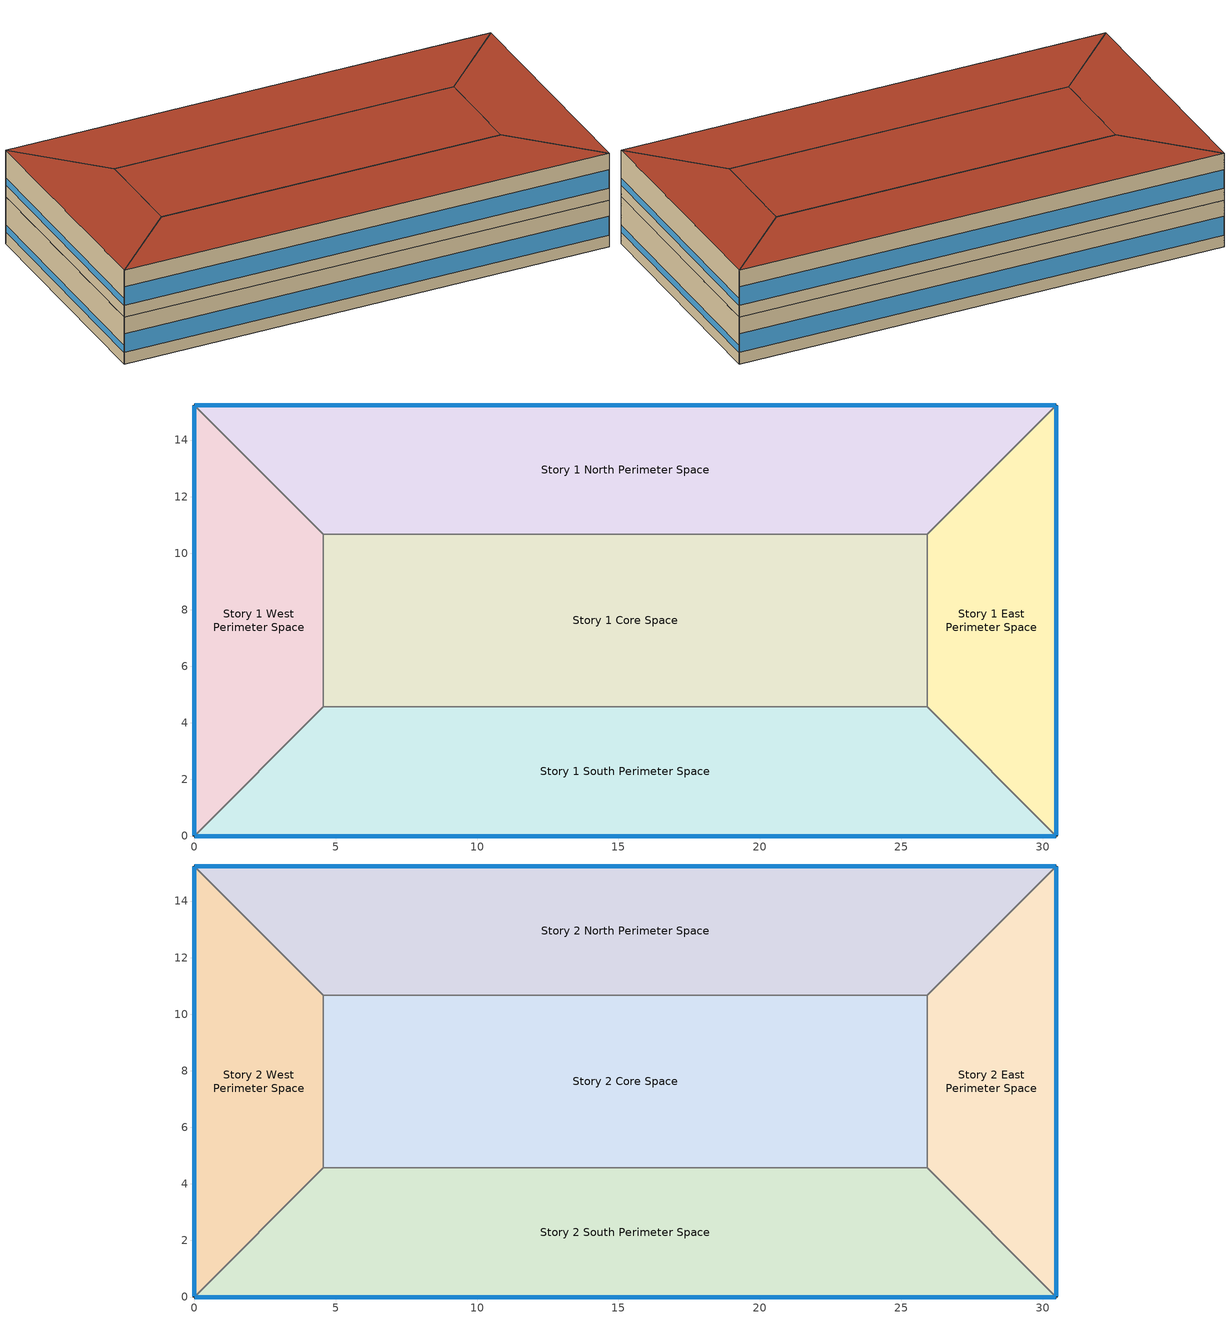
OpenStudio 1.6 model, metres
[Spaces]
Story 1 West Perimeter Space
 floor ground: 0,0 0,15.24 4.57,10.67 4.57,4.57 z0
 wall outside: 0,15.24 0,0 z0:3.05
 wall to Story 1 North Perimeter Space: 4.57,10.67 0,15.24 z0:3.05
 wall to Story 1 Core Space: 4.57,4.57 4.57,10.67 z0:3.05
 wall to Story 1 South Perimeter Space: 0,0 4.57,4.57 z0:3.05
 window: 0,15.21 0,0.03 z0.76:1.22
Story 1 North Perimeter Space
 floor ground: 0,15.24 30.48,15.24 25.91,10.67 4.57,10.67 z0
 wall outside: 30.48,15.24 0,15.24 z0:3.05
 wall to Story 1 East Perimeter Space: 25.91,10.67 30.48,15.24 z0:3.05
 wall to Story 1 Core Space: 4.57,10.67 25.91,10.67 z0:3.05
 window: 30.45,15.24 0.03,15.24 z0.76:1.98
Story 1 East Perimeter Space
 floor ground: 30.48,15.24 30.48,0 25.91,4.57 25.91,10.67 z0
 wall outside: 30.48,0 30.48,15.24 z0:3.05
 wall to Story 1 South Perimeter Space: 25.91,4.57 30.48,0 z0:3.05
 wall to Story 1 Core Space: 25.91,10.67 25.91,4.57 z0:3.05
 window: 30.48,0.03 30.48,15.21 z0.76:1.22
Story 1 South Perimeter Space
 floor ground: 30.48,0 0,0 4.57,4.57 25.91,4.57 z0
 wall outside: 0,0 30.48,0 z0:3.05
 wall to Story 1 Core Space: 25.91,4.57 4.57,4.57 z0:3.05
 window: 0.03,0 30.45,0 z0.76:1.98
Story 1 Core Space
 floor ground: 4.57,4.57 4.57,10.67 25.91,10.67 25.91,4.57 z0
Story 2 West Perimeter Space
 floor to Story 1 West Perimeter Space: 0,0 0,15.24 4.57,10.67 4.57,4.57 z3.05
 wall outside: 0,15.24 0,0 z3.05:6.1
 wall to Story 2 North Perimeter Space: 4.57,10.67 0,15.24 z3.05:6.1
 wall to Story 2 Core Space: 4.57,4.57 4.57,10.67 z3.05:6.1
 wall to Story 2 South Perimeter Space: 0,0 4.57,4.57 z3.05:6.1
 window: 0,15.21 0,0.03 z3.81:4.27
 roof outside: 4.57,4.57 4.57,10.67 0,15.24 0,0 z6.1
Story 2 North Perimeter Space
 floor to Story 1 North Perimeter Space: 0,15.24 30.48,15.24 25.91,10.67 4.57,10.67 z3.05
 wall outside: 30.48,15.24 0,15.24 z3.05:6.1
 wall to Story 2 East Perimeter Space: 25.91,10.67 30.48,15.24 z3.05:6.1
 wall to Story 2 Core Space: 4.57,10.67 25.91,10.67 z3.05:6.1
 window: 30.45,15.24 0.03,15.24 z3.81:5.03
 roof outside: 4.57,10.67 25.91,10.67 30.48,15.24 0,15.24 z6.1
Story 2 East Perimeter Space
 floor to Story 1 East Perimeter Space: 30.48,15.24 30.48,0 25.91,4.57 25.91,10.67 z3.05
 wall outside: 30.48,0 30.48,15.24 z3.05:6.1
 wall to Story 2 South Perimeter Space: 25.91,4.57 30.48,0 z3.05:6.1
 wall to Story 2 Core Space: 25.91,10.67 25.91,4.57 z3.05:6.1
 window: 30.48,0.03 30.48,15.21 z3.81:4.27
 roof outside: 25.91,10.67 25.91,4.57 30.48,0 30.48,15.24 z6.1
Story 2 South Perimeter Space
 floor to Story 1 South Perimeter Space: 30.48,0 0,0 4.57,4.57 25.91,4.57 z3.05
 wall outside: 0,0 30.48,0 z3.05:6.1
 wall to Story 2 Core Space: 25.91,4.57 4.57,4.57 z3.05:6.1
 window: 0.03,0 30.45,0 z3.81:5.03
 roof outside: 25.91,4.57 4.57,4.57 0,0 30.48,0 z6.1
Story 2 Core Space
 floor to Story 1 Core Space: 4.57,4.57 4.57,10.67 25.91,10.67 25.91,4.57 z3.05
 roof outside: 25.91,4.57 25.91,10.67 4.57,10.67 4.57,4.57 z6.1
[ClimateZones]
Climate Zone Institution Name 1=ASHRAE; Climate Zone Document Name 1=ANSI/ASHRAE Standard 169; Climate Zone Document Year 1=2006; Climate Zone Institution Name 2=CEC; Climate Zone Document Name 2=California Climate Zone Descriptions; Climate Zone Document Year 2=1995
[Building]
Building 1: Space Type=DOE Ref 2004 - LrgHotel - GuestRoom; Default Construction Set=DOE Ref 2004 - CZ5 - LrgHotel
[Site]
Denver Intl Ap_CO_USA: Latitude {deg}=39.83; Longitude {deg}=-104.65; Time Zone {hr}=-7; Elevation {m}=1650
[Site:WaterMainsTemperature]
Calculation Method=Correlation; Annual Average Outdoor Air Temperature {C}=10.8; Maximum Difference In Monthly Average Outdoor Air Temperatures {deltaC}=23.2
[SizingPeriod:DesignDay] Barometric Pressure {Pa}=83011; Sky Clearness=0; Rain Indicator=0; Snow Indicator=0; Day of Month=21; Daylight Saving Time Indicator=0; Humidity Indicating Type=Wetbulb; Dry-Bulb Temperature Range Modifier Type=DefaultMultipliers
Name | Maximum Dry-Bulb Temperature {C} | Daily Dry-Bulb Temperature Range {deltaC} | Humidity Indicating Conditions at Maximum Dry-Bulb {BasedOnField A3} | Wind Speed {m/s} | Wind Direction {deg} | Month | Day Type | Solar Model Indicator | ASHRAE Taub | ASHRAE Taud
Denver Intl Ap Ann Clg .4% Condns DB=>MWB | 34.6 | 15.2 | 15.7 | 4.2 | 80 | 7 | SummerDesignDay | ASHRAETau | 0.424 | 2.012
Denver Intl Ap Ann Clg .4% Condns WB=>MDB | 27.3 | 15.2 | 18.3 | 4.2 | 80 | 7 | SummerDesignDay | ASHRAETau | 0.424 | 2.012
Denver Intl Ap Ann Htg 99.6% Condns DB | -17.4 | 0 | -17.4 | 3.3 | 160 | 12 | WinterDesignDay | ASHRAEClearSky
[DefaultConstructionSet]
DOE Ref 2004 - CZ5 - LrgHotel: Default Exterior Surface Constructions=Default Surface Constructions 1; Default Interior Surface Constructions=Default Surface Constructions 2; Default Ground Contact Surface Constructions=Default Surface Constructions 3; Default Exterior SubSurface Constructions=Default Sub Surface Constructions 1; Default Interior SubSurface Constructions=Default Sub Surface Constructions 2; Interior Partition Construction=Interior Partition
[DefaultSurfaceConstructions]
Name | Floor Construction | Wall Construction | Roof Ceiling Construction
Default Surface Constructions 1 | ExtSlabCarpet 4in ClimateZone 1-8 | ASHRAE 90.1-2004 ExtWall Mass ClimateZone alt-res 5-6 | ASHRAE 90.1-2004 ExtRoof IEAD ClimateZone 5-6
Default Surface Constructions 2 | Interior Floor | Interior Wall | Interior Ceiling
Default Surface Constructions 3 | ExtSlabCarpet 4in ClimateZone 1-8 | ExtSlabCarpet 4in ClimateZone 1-8 | ExtSlabCarpet 4in ClimateZone 1-8
[Construction]
ExtSlabCarpet 4in ClimateZone 1-8: MAT-CC05 4 HW CONCRETE, CP02 CARPET PAD
ASHRAE 90.1-2004 ExtWall Mass ClimateZone alt-res 5-6: 1IN Stucco, 8IN CONCRETE HW RefBldg, Mass NonRes Wall Insulation-1.96, 1/2IN Gypsum
ASHRAE 90.1-2004 ExtRoof IEAD ClimateZone 5-6: Roof Membrane, IEAD NonRes Roof Insulation-2.85, Metal Decking
Interior Floor: F16 Acoustic tile, F05 Ceiling air space resistance, M11 100mm lightweight concrete
Interior Wall: G01a 19mm gypsum board, F04 Wall air space resistance, G01a 19mm gypsum board
Interior Ceiling: M11 100mm lightweight concrete, F05 Ceiling air space resistance, F16 Acoustic tile
ASHRAE 90.1-2004 ExtWindow ClimateZone 4-6: Fixed Window 3.24/0.39/0.31
Exterior Door: F08 Metal surface, I01 25mm insulation board
Interior Window: Clear 3mm
Interior Door; Interior Partition: G05 25mm wood
[Material] Thermal Absorptance=0.9
Name | Roughness | Thickness {m} | Conductivity {W/m-K} | Density {kg/m3} | Specific Heat {J/kg-K} | Solar Absorptance | Visible Absorptance
MAT-CC05 4 HW CONCRETE | Rough | 0.1016 | 1.311 | 2240 | 836.8 | 0.85 | 0.85
1IN Stucco | Smooth | 0.0253 | 0.6918 | 1858 | 837 | 0.92 | 0.92
8IN CONCRETE HW RefBldg | Rough | 0.2032 | 1.311 | 2240 | 836.8 | 0.7 | 0.7
Mass NonRes Wall Insulation-1.96 | MediumRough | 0.0752751 | 0.049 | 265 | 836.8 | 0.7 | 0.7
1/2IN Gypsum | Smooth | 0.0127 | 0.16 | 784.9 | 830 | 0.4 | 0.4
Roof Membrane | VeryRough | 0.0095 | 0.16 | 1121.29 | 1460 | 0.7 | 0.7
IEAD NonRes Roof Insulation-2.85 | MediumRough | 0.127339 | 0.049 | 265 | 836.8 | 0.7 | 0.7
Metal Decking | MediumSmooth | 0.0015 | 45.006 | 7680 | 418.4 | 0.6 | 0.6
F16 Acoustic tile | MediumSmooth | 0.0191 | 0.06 | 368 | 590 | 0.3 | 0.3
M11 100mm lightweight concrete | MediumRough | 0.1016 | 0.53 | 1280 | 840 | 0.5 | 0.5
G01a 19mm gypsum board | MediumSmooth | 0.019 | 0.16 | 800 | 1090 | 0.4 | 0.4
F08 Metal surface | Smooth | 0.0008 | 45.28 | 7824 | 500 | 0.7 | 0.7
I01 25mm insulation board | MediumRough | 0.0254 | 0.03 | 43 | 1210 | 0.6 | 0.6
G05 25mm wood | MediumSmooth | 0.0254 | 0.15 | 608 | 1630 | 0.5 | 0.5
[Material:NoMass]
CP02 CARPET PAD: Roughness=Smooth; Thermal Resistance {m2-K/W}=0.1; Thermal Absorptance=0.9; Solar Absorptance=0.8; Visible Absorptance=0.8
[Material:AirGap]
Name | Thermal Resistance {m2-K/W}
F05 Ceiling air space resistance | 0.18
F04 Wall air space resistance | 0.15
[DefaultSubSurfaceConstructions]
Name | Fixed Window Construction | Operable Window Construction | Door Construction | Tubular Daylight Dome Construction | Tubular Daylight Diffuser Construction
Default Sub Surface Constructions 1 | ASHRAE 90.1-2004 ExtWindow ClimateZone 4-6 | ASHRAE 90.1-2004 ExtWindow ClimateZone 4-6 | Exterior Door | Interior Window | Interior Window
Default Sub Surface Constructions 2 | Interior Window | Interior Window | Interior Door
[WindowMaterial:SimpleGlazingSystem]
Fixed Window 3.24/0.39/0.31: U-Factor {W/m2-K}=3.23646; Solar Heat Gain Coefficient=0.39; Visible Transmittance=0.31
[WindowMaterial:Glazing]
Clear 3mm: Optical Data Type=SpectralAverage; Thickness {m}=0.003; Solar Transmittance at Normal Incidence=0.837; Front Side Solar Reflectance at Normal Incidence=0.075; Back Side Solar Reflectance at Normal Incidence=0; Visible Transmittance at Normal Incidence=0.898; Front Side Visible Reflectance at Normal Incidence=0.081; Back Side Visible Reflectance at Normal Incidence=0; Infrared Transmittance at Normal Incidence=0; Front Side Infrared Hemispherical Emissivity=0.84; Back Side Infrared Hemispherical Emissivity=0.84; Conductivity {W/m-K}=0.9; Dirt Correction Factor for Solar and Visible Transmittance=1; Solar Diffusing=No
[SpaceType]
DOE Ref 2004 - LrgHotel - GuestRoom: Default Schedule Set=DOE Ref 2004 - LrgHotel - GuestRoom Schedule Set; Design Specification Outdoor Air Object=DOE Ref 2004 - LrgHotel - GuestRoom Ventilation; Standards Building Type=LargeHotel; Standards Space Type=GuestRoom
[DefaultScheduleSet]
DOE Ref 2004 - LrgHotel - GuestRoom Schedule Set: Number of People Schedule=LargeHotel GuestRoom Occ; People Activity Level Schedule=LargeHotel Activity; Lighting Schedule=LargeHotel Bldg Light; Electric Equipment Schedule=LargeHotel GuestRoom Equip; Infiltration Schedule=LargeHotel Infil Quarter On
[Lights:Definition]
DOE Ref 2004 - LrgHotel - GuestRoom Lights Definition: Design Level Calculation Method=Watts/Area; Watts per Space Floor Area {W/m2}=11.8403
[Lights]
DOE Ref 2004 - LrgHotel - GuestRoom Lights: Lights Definition=DOE Ref 2004 - LrgHotel - GuestRoom Lights Definition; Space or SpaceType=DOE Ref 2004 - LrgHotel - GuestRoom
[DesignSpecification:OutdoorAir]
DOE Ref 2004 - LrgHotel - GuestRoom Ventilation: Outdoor Air Method=Sum; Outdoor Air Flow per Person {m3/s-person}=0.00707921
[People:Definition]
DOE Ref 2004 - LrgHotel - GuestRoom People Definition: Number of People Calculation Method=People/Area; People per Space Floor Area {person/m2}=0.0384272; Fraction Radiant=0.3
[People]
DOE Ref 2004 - LrgHotel - GuestRoom People: People Definition=DOE Ref 2004 - LrgHotel - GuestRoom People Definition; Space or SpaceType=DOE Ref 2004 - LrgHotel - GuestRoom
[SpaceInfiltration:DesignFlowRate]
DOE Ref 2004 - LrgHotel - GuestRoom Infiltration: Space or SpaceType=DOE Ref 2004 - LrgHotel - GuestRoom; Design Flow Rate Calculation Method=Flow/ExteriorArea; Flow per Exterior Surface Area {m3/s-m2}=0.00030226
[ElectricEquipment:Definition]
DOE Ref 2004 - LrgHotel - GuestRoom Electric Equipment Definition: Design Level Calculation Method=Watts/Area; Watts per Space Floor Area {W/m2}=14.316
[ElectricEquipment]
DOE Ref 2004 - LrgHotel - GuestRoom Electric Equipment: Electric Equipment Definition=DOE Ref 2004 - LrgHotel - GuestRoom Electric Equipment Definition; Space or SpaceType=DOE Ref 2004 - LrgHotel - GuestRoom
[ThermostatSetpoint:DualSetpoint]
DOE Ref 2004 - LrgHotel - Corridor Thermostat: Heating Setpoint Temperature Schedule=LargeHotel Corridor HtgSetp; Cooling Setpoint Temperature Schedule=LargeHotel Corridor ClgSetp
[BuildingStory] Nominal Floor to Floor Height {m}=3.048
Name | Nominal Z Coordinate {m}
Story 1 | 0
Story 2 | 3.048
[Space]
Name | Building Story | Thermal Zone
Story 1 West Perimeter Space | Story 1 | Story 1 West Perimeter Zone
Story 1 North Perimeter Space | Story 1 | Story 1 North Perimeter Zone
Story 1 East Perimeter Space | Story 1 | Story 1 East Perimeter Zone
Story 1 South Perimeter Space | Story 1 | Story 1 South Perimeter Zone
Story 1 Core Space | Story 1 | Story 1 Core Zone
Story 2 West Perimeter Space | Story 2 | Story 2 West Perimeter Zone
Story 2 North Perimeter Space | Story 2 | Story 2 North Perimeter Zone
Story 2 East Perimeter Space | Story 2 | Story 2 East Perimeter Zone
Story 2 South Perimeter Space | Story 2 | Story 2 South Perimeter Zone
Story 2 Core Space | Story 2 | Story 2 Core Zone
[ThermalZone] Thermostat=DOE Ref 2004 - LrgHotel - Corridor Thermostat; Use Ideal Air Loads=Yes
Story 2 West Perimeter Zone; Story 2 North Perimeter Zone; Story 1 West Perimeter Zone; Story 2 East Perimeter Zone; Story 2 South Perimeter Zone; Story 1 Core Zone; Story 1 South Perimeter Zone; Story 1 North Perimeter Zone; Story 2 Core Zone; Story 1 East Perimeter Zone
[Sizing:Zone] Zone Cooling Design Supply Air Temperature {C}=14; Zone Heating Design Supply Air Temperature {C}=40; Zone Cooling Design Supply Air Humidity Ratio {kg-H2O/kg-air}=0.0085; Zone Heating Design Supply Air Humidity Ratio {kg-H2O/kg-air}=0.008; Cooling Design Air Flow Method=DesignDay; Heating Design Air Flow Method=DesignDay
Story 2 West Perimeter Zone; Story 2 North Perimeter Zone; Story 1 West Perimeter Zone; Story 2 East Perimeter Zone; Story 2 South Perimeter Zone; Story 1 Core Zone; Story 1 South Perimeter Zone; Story 1 North Perimeter Zone; Story 2 Core Zone; Story 1 East Perimeter Zone
[Schedule:Ruleset]
Name | Default Day Schedule | Summer Design Day Schedule | Winter Design Day Schedule
LargeHotel Bldg Light | LargeHotel Bldg Light Default Schedule | LargeHotel Bldg Light Summer Design Day | LargeHotel Bldg Light Winter Design Day
LargeHotel Activity | LargeHotel Activity Default Schedule | LargeHotel Activity Summer Design Day | LargeHotel Activity Winter Design Day
LargeHotel Infil Quarter On | LargeHotel Infil Quarter On Default Schedule | LargeHotel Infil Quarter On Summer Design Day | LargeHotel Infil Quarter On Winter Design Day
LargeHotel Corridor HtgSetp | LargeHotel Corridor HtgSetp Default Schedule | LargeHotel Corridor HtgSetp Summer Design Day | LargeHotel Corridor HtgSetp Winter Design Day
LargeHotel Corridor ClgSetp | LargeHotel Corridor ClgSetp Default Schedule | LargeHotel Corridor ClgSetp Summer Design Day | LargeHotel Corridor ClgSetp Winter Design Day
LargeHotel GuestRoom Occ | LargeHotel GuestRoom Occ Default Schedule | LargeHotel GuestRoom Occ Summer Design Day | LargeHotel GuestRoom Occ Winter Design Day
LargeHotel GuestRoom Equip | LargeHotel GuestRoom Equip Default Schedule | LargeHotel GuestRoom Equip Summer Design Day | LargeHotel GuestRoom Equip Winter Design Day
[Schedule:Day]
LargeHotel Bldg Light Default Schedule: 1, 0, 0.2, 2, 0, 0.15, 5, 0, 0.1, 6, 0, 0.2, 7, 0, 0.4, 8, 0, 0.5, 10, 0, 0.4, 18, 0, 0.25, 19, 0, 0.6, 20, 0, 0.8, 21, 0, 0.9, 22, 0, 0.8, 23, 0, 0.6, 24, 0, 0.3
LargeHotel Bldg Light Summer Design Day; LargeHotel GuestRoom Occ Summer Design Day; LargeHotel GuestRoom Equip Summer Design Day: 24, 0, 1
LargeHotel Bldg Light Winter Design Day; LargeHotel GuestRoom Occ Winter Design Day; LargeHotel GuestRoom Equip Winter Design Day: 24, 0, 0
LargeHotel Bldg Light Rule 1 Day Schedule: 2, 0, 0.3, 6, 0, 0.2, 7, 0, 0.3, 9, 0, 0.4, 13, 0, 0.3, 18, 0, 0.2, 19, 0, 0.5, 20, 0, 0.7, 21, 0, 0.8, 22, 0, 0.6, 23, 0, 0.5, 24, 0, 0.3
LargeHotel Bldg Light Rule 2 Day Schedule: 2, 0, 0.2, 6, 0, 0.1, 8, 0, 0.3, 10, 0, 0.4, 11, 0, 0.3, 18, 0, 0.25, 19, 0, 0.6, 22, 0, 0.7, 23, 0, 0.6, 24, 0, 0.3
LargeHotel Activity Default Schedule; LargeHotel Activity Summer Design Day; LargeHotel Activity Winter Design Day: 24, 0, 120
LargeHotel Infil Quarter On Default Schedule; LargeHotel Infil Quarter On Summer Design Day; LargeHotel Infil Quarter On Winter Design Day: 24, 0, 0.25
LargeHotel Corridor HtgSetp Default Schedule; LargeHotel Corridor HtgSetp Summer Design Day; LargeHotel Corridor HtgSetp Winter Design Day: 24, 0, 16
LargeHotel Corridor ClgSetp Default Schedule; LargeHotel Corridor ClgSetp Summer Design Day; LargeHotel Corridor ClgSetp Winter Design Day: 24, 0, 30
LargeHotel GuestRoom Occ Default Schedule: 6, 0, 0.65, 7, 0, 0.5, 9, 0, 0.28, 15, 0, 0.13, 16, 0, 0.2, 19, 0, 0.35, 21, 0, 0.5, 22, 0, 0.58, 24, 0, 0.65
LargeHotel GuestRoom Occ Rule 1 Day Schedule: 6, 0, 0.65, 7, 0, 0.5, 9, 0, 0.34, 17, 0, 0.2, 18, 0, 0.34, 19, 0, 0.35, 21, 0, 0.65, 24, 0, 0.5
LargeHotel GuestRoom Equip Default Schedule: 6, 0, 0.2, 7, 0, 0.62, 8, 0, 0.9, 10, 0, 0.43, 17, 0, 0.26, 19, 0, 0.51, 20, 0, 0.49, 21, 0, 0.66, 22, 0, 0.7, 23, 0, 0.35, 24, 0, 0.2
LargeHotel GuestRoom Equip Rule 1 Day Schedule: 6, 0, 0.2, 7, 0, 0.3, 8, 0, 0.62, 9, 0, 0.9, 10, 0, 0.62, 17, 0, 0.29, 18, 0, 0.43, 19, 0, 0.51, 20, 0, 0.49, 21, 0, 0.66, 22, 0, 0.7, 23, 0, 0.35, 24, 0, 0.2
[Schedule:Rule] Apply Monday=No; Apply Tuesday=No; Apply Wednesday=No; Apply Thursday=No; Apply Friday=No; Date Specification Type=DateRange; Start Month=1; Start Day=1; End Month=12; End Day=31
Name | Schedule Ruleset | Rule Order | Day Schedule | Apply Sunday | Apply Saturday
LargeHotel Bldg Light Rule 1 | LargeHotel Bldg Light | 0 | LargeHotel Bldg Light Rule 1 Day Schedule | Yes | No
LargeHotel Bldg Light Rule 2 | LargeHotel Bldg Light | 1 | LargeHotel Bldg Light Rule 2 Day Schedule | No | Yes
LargeHotel GuestRoom Occ Rule 1 | LargeHotel GuestRoom Occ | 0 | LargeHotel GuestRoom Occ Rule 1 Day Schedule | Yes | Yes
LargeHotel GuestRoom Equip Rule 1 | LargeHotel GuestRoom Equip | 0 | LargeHotel GuestRoom Equip Rule 1 Day Schedule | Yes | Yes
